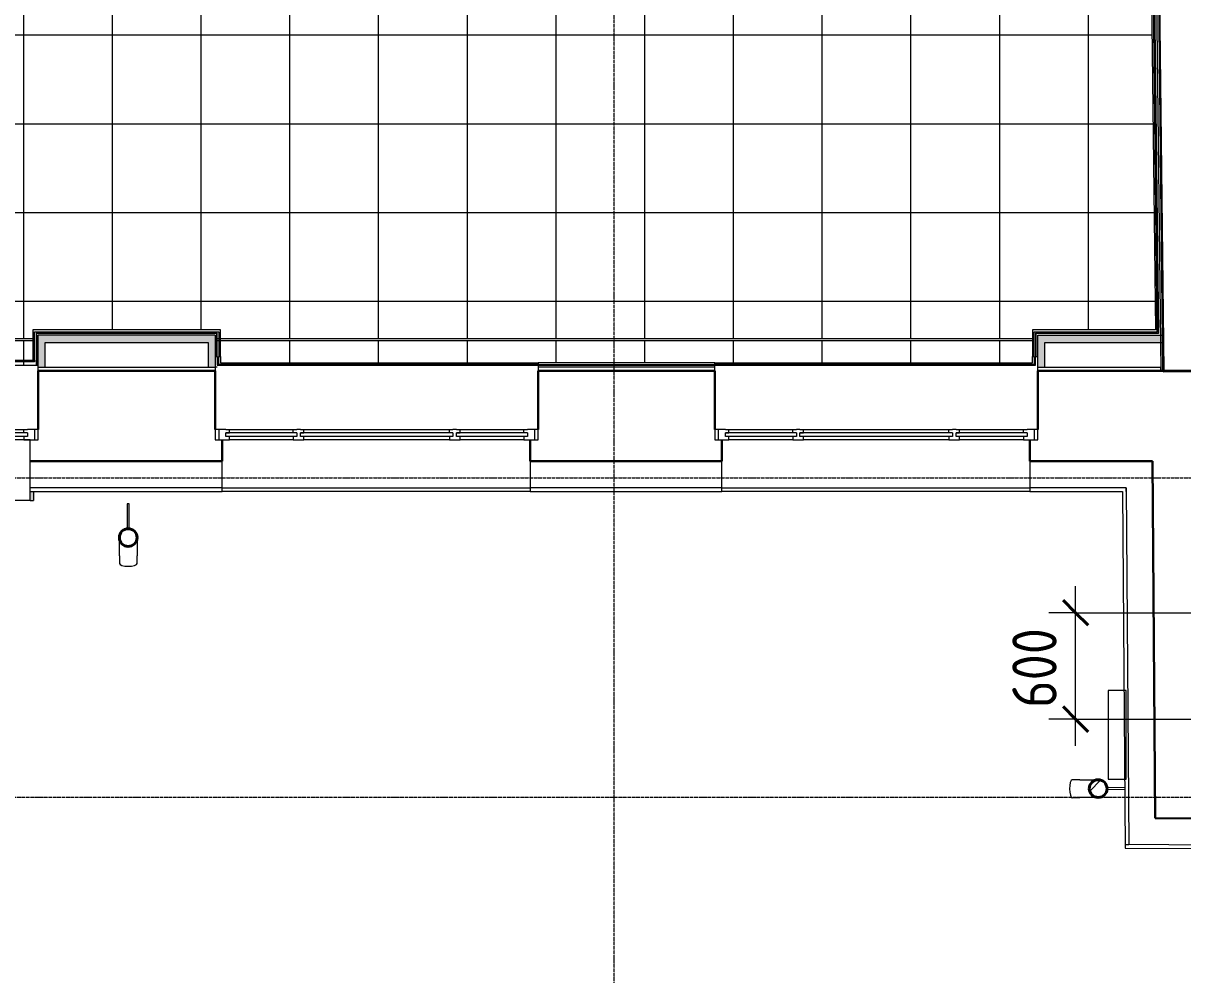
# Model space of a CAD drawing. Header units: millimetres. Extents: x -11798 to 72626, y -32713 to 44110.
# Drawn here: x 35120 to 41654, y -1006 to 4357 of the extents above; entities that cross this region are included whole.
import ezdxf

# ---------------------------------------------------------------- set-up
doc = ezdxf.new("R2010")
doc.units = ezdxf.units.MM
doc.linetypes.add('ADSK_Линия сетки', pattern=[25, 20, -2.5, 0, -2.5])
for name, color, linetype, lineweight in [('_ Окна', 7, 'Continuous', 9), ('Обобщенные модели', 7, 'Continuous', 18), ('Ограждение', 7, 'Continuous', 9), ('Окна', 7, 'Continuous', 9), ('Оси', 7, 'Continuous', 9), ('Перекрытие штриховка', 7, 'Continuous', 18), ('Размеры', 7, 'Continuous', 9), ('Размеры-100', 7, 'Continuous', 9), ('Стены внутренние', 7, 'Continuous', 18), ('Стены наружные', 7, 'Continuous', 18), ('Стены несущие', 7, 'Continuous', 30), ('Стены отделка', 7, 'Continuous', 30), ('Стены штриховка', 7, 'Continuous', 9)]:
    doc.layers.add(name, color=color, linetype=linetype, lineweight=lineweight)
doc.styles.add('GOST Common_1', font='GOST_Common.ttf', dxfattribs={"width": 0.9, "height": 250})
doc.dimstyles.new('ADSK_Основной_2_5_мм', dxfattribs={"dimscale": 304.8, "dimtxt": 251.428749, "dimasz": 0.463911, "dimexe": 0.492126, "dimexo": 0.492126, "dimgap": 0.098425, "dimtad": 1, "dimrnd": 0.01, "dimdsep": 46, "dimtxsty": 'GOST Common_1', "dimblk1": 'OBLIQUE', "dimblk2": 'OBLIQUE', "dimsah": 1, "dimcen": 0.09, "dimdle": 0.492126, "dimazin": 2, "dimtfac": 1, "dimtdec": 4, "dimtix": 1, "dimtmove": 0, "dimatfit": 3, "dimfxl": 1, "dimtvp": 1, "dimtolj": 1, "dimtzin": 0, "dimlwd": 20, "dimlwe": 20, "dimarcsym": 2})

# ---------------------------------------------------------------- blocks, each defined once
blk = doc.blocks.new('Водосток - Тип 1 _карниз больше 490мм_-5298490-План полов 3-го этажа')
at = {"layer": 'Обобщенные модели', "lineweight": 9}
h = blk.add_hatch(dxfattribs=at)
h.set_pattern_fill('FP_6', color=256, style=0, pattern_type=2)
h.set_pattern_definition([(314.567, (392.8, 41336.54), (106.86455, 105.2614), [])])
h.paths.add_polyline_path([(76.3, 171.1), (76.3, 148.9), (85.9, 128.8), (103.3, 115), (127.5, 110.6), (146.7, 115), (164.1, 128.8), (173.7, 148.9), (172.8, 173.1), (164.1, 191.2), (146.7, 205), (125, 210), (103.3, 205), (85.9, 191.2), (80.8, 180.5)])
at = {"layer": 'Обобщенные модели'}
for p, q in [((75, 306.2), (75, 263.6)), ((175, 263.6), (175, 306.2)), ((120, 109.1), (120, 10)), ((130, 10), (130, 109.1))]:
    blk.add_line(p, q, dxfattribs=at)
at = {"layer": 'Обобщенные модели', "flags": 128}
for points in [[(75, 173), (75, 174.3), (75, 177), (75, 179.8), (75, 182.9), (75, 186.2), (75, 189.7), (75, 193.4), (75, 197.2), (75, 201.3), (75, 205.5), (75, 209.9), (75, 214.4), (75, 219.1), (75, 224), (75, 229), (75, 234.1), (75, 239.3), (75, 244.6), (75, 250.1), (75, 255.6), (75, 261.3), (75, 263.6)], [(175, 263.6), (175, 258), (175, 252.4), (175, 246.9), (175, 241.5), (175, 236.2), (175, 231.1), (175, 226), (175, 221.1), (175, 216.4), (175, 211.8), (175, 207.3), (175, 203), (175, 198.9), (175, 194.9), (175, 191.2), (175, 187.6), (175, 184.3), (175, 181.1), (175, 178.1), (175, 175.4), (175, 173)]]:
    blk.add_lwpolyline(points, dxfattribs=at)
at = {"layer": 'Обобщенные модели'}
for start, end in [(90, 270), (270, 90)]:
    blk.add_arc((125, 160), 52, start, end, dxfattribs=at)
at = {"layer": 'Обобщенные модели', "lineweight": 40}
for start, end in [(90, 270), (270, 90)]:
    blk.add_arc((125, 160), 50, start, end, dxfattribs=at)
at = {"layer": 'Обобщенные модели'}
for start_param, end_param in [(4.712389, 6.283185), (3.141593, 4.712389)]:
    blk.add_ellipse((125, 306.2), major_axis=(-50, 0), ratio=0.309017, start_param=start_param, end_param=end_param, dxfattribs=at)
blk = doc.blocks.new('окно трехпол с фрамугой - 1800 и 1820х2300_h___нов_ ок15-2116658-План полов 3-го этажа')
at = {"layer": '_ Окна', "lineweight": 18}
for p, q in [((-830, 135), (-910, 135)), ((-910, 135), (-910, 75)), ((-830, 115), (-830, 135)), ((-410, 135), (-470, 135)), ((-470, 135), (-470, 115)), ((-410, 115), (-410, 135)), ((470, 135), (410, 135)), ((410, 135), (410, 115)), ((470, 115), (470, 135)), ((830, 135), (830, 115)), ((910, 135), (830, 135)), ((910, 75), (910, 135)), ((-910, 75), (-850, 75)), ((-850, 95), (-850, 115)), ((-850, 115), (-830, 115)), ((-850, 95), (-830, 95)), ((-830, 75), (-850, 75)), ((-830, 95), (-830, 75)), ((-470, 115), (-450, 115)), ((-470, 95), (-470, 75)), ((-450, 95), (-470, 95)), ((-450, 75), (-470, 75)), ((-450, 115), (-450, 95)), ((-450, 75), (-430, 75)), ((-430, 95), (-430, 115)), ((-430, 115), (-410, 115)), ((-430, 95), (-410, 95)), ((-410, 75), (-430, 75)), ((-410, 95), (-410, 75)), ((410, 115), (430, 115)), ((410, 95), (410, 75)), ((430, 95), (410, 95)), ((430, 75), (410, 75)), ((430, 115), (430, 95)), ((430, 75), (450, 75)), ((450, 95), (450, 115)), ((450, 115), (470, 115)), ((450, 95), (470, 95)), ((470, 75), (450, 75)), ((470, 95), (470, 75)), ((830, 115), (850, 115)), ((830, 95), (830, 75)), ((850, 95), (830, 95)), ((850, 75), (830, 75)), ((850, 115), (850, 95)), ((850, 75), (910, 75))]:
    blk.add_line(p, q, dxfattribs=at)
at = {"layer": '_ Окна'}
for p, q in [((-890, 75), (-890, 135)), ((890, 75), (890, 135)), ((-850, 95), (-450, 95)), ((-830, 115), (-470, 115)), ((-430, 95), (430, 95)), ((-410, 115), (410, 115)), ((450, 95), (850, 95)), ((470, 115), (830, 115))]:
    blk.add_line(p, q, dxfattribs=at)
at = {"layer": 'Окна'}
for p, q in [((-830, 135), (-470, 135)), ((-410, 135), (410, 135)), ((470, 135), (830, 135)), ((-470, 75), (-830, 75)), ((410, 75), (-410, 75)), ((830, 75), (470, 75))]:
    blk.add_line(p, q, dxfattribs=at)
blk = doc.blocks.new('окно трехпол с фрамугой - 1800 и 1820х2300_h___нов_ ок15-V23-План полов 3-го этажа')
at = {"layer": '_ Окна', "lineweight": 18}
for p, q in [((-830, 135), (-910, 135)), ((-910, 135), (-910, 75)), ((-830, 115), (-830, 135)), ((-410, 135), (-470, 135)), ((-470, 135), (-470, 115)), ((-410, 115), (-410, 135)), ((470, 135), (410, 135)), ((410, 135), (410, 115)), ((470, 115), (470, 135)), ((830, 135), (830, 115)), ((910, 135), (830, 135)), ((910, 75), (910, 135)), ((-910, 75), (-850, 75)), ((-850, 95), (-850, 115)), ((-850, 115), (-830, 115)), ((-850, 95), (-830, 95)), ((-830, 75), (-850, 75)), ((-830, 95), (-830, 75)), ((-470, 115), (-450, 115)), ((-470, 95), (-470, 75)), ((-450, 95), (-470, 95)), ((-450, 75), (-470, 75)), ((-450, 115), (-450, 95)), ((-450, 75), (-430, 75)), ((-430, 95), (-430, 115)), ((-430, 115), (-410, 115)), ((-430, 95), (-410, 95)), ((-410, 75), (-430, 75)), ((-410, 95), (-410, 75)), ((410, 115), (430, 115)), ((410, 95), (410, 75)), ((430, 95), (410, 95)), ((430, 75), (410, 75)), ((430, 115), (430, 95)), ((430, 75), (450, 75)), ((450, 95), (450, 115)), ((450, 115), (470, 115)), ((450, 95), (470, 95)), ((470, 75), (450, 75)), ((470, 95), (470, 75)), ((830, 115), (850, 115)), ((830, 95), (830, 75)), ((850, 95), (830, 95)), ((850, 75), (830, 75)), ((850, 115), (850, 95)), ((850, 75), (910, 75))]:
    blk.add_line(p, q, dxfattribs=at)
at = {"layer": '_ Окна'}
for p, q in [((-890, 75), (-890, 135)), ((890, 75), (890, 135)), ((-850, 95), (-450, 95)), ((-830, 115), (-470, 115)), ((-430, 95), (430, 95)), ((-410, 115), (410, 115)), ((450, 95), (850, 95)), ((470, 115), (830, 115))]:
    blk.add_line(p, q, dxfattribs=at)
at = {"layer": 'Окна'}
for p, q in [((-830, 135), (-470, 135)), ((-410, 135), (410, 135)), ((470, 135), (830, 135)), ((-470, 75), (-830, 75)), ((410, 75), (-410, 75)), ((830, 75), (470, 75))]:
    blk.add_line(p, q, dxfattribs=at)
blk = doc.blocks.new('окно трехпол с фрамугой - 1800 и 1820х2300_h___нов_ ок15-5147775-План полов 3-го этажа')
at = {"layer": '_ Окна', "lineweight": 18}
for p, q in [((-830, 135), (-910, 135)), ((-910, 135), (-910, 75)), ((-830, 115), (-830, 135)), ((-410, 135), (-470, 135)), ((-470, 135), (-470, 115)), ((-410, 115), (-410, 135)), ((470, 135), (410, 135)), ((410, 135), (410, 115)), ((470, 115), (470, 135)), ((830, 135), (830, 115)), ((910, 135), (830, 135)), ((910, 75), (910, 135)), ((-910, 75), (-850, 75)), ((-850, 95), (-850, 115)), ((-850, 115), (-830, 115)), ((-850, 95), (-830, 95)), ((-830, 75), (-850, 75)), ((-830, 95), (-830, 75)), ((-470, 115), (-450, 115)), ((-470, 95), (-470, 75)), ((-450, 95), (-470, 95)), ((-450, 75), (-470, 75)), ((-450, 115), (-450, 95)), ((-450, 75), (-430, 75)), ((-430, 95), (-430, 115)), ((-430, 115), (-410, 115)), ((-430, 95), (-410, 95)), ((-410, 75), (-430, 75)), ((-410, 95), (-410, 75)), ((410, 115), (430, 115)), ((410, 95), (410, 75)), ((430, 95), (410, 95)), ((430, 75), (410, 75)), ((430, 115), (430, 95)), ((430, 75), (450, 75)), ((450, 95), (450, 115)), ((450, 115), (470, 115)), ((450, 95), (470, 95)), ((470, 75), (450, 75)), ((470, 95), (470, 75)), ((830, 115), (850, 115)), ((830, 95), (830, 75)), ((850, 95), (830, 95)), ((850, 75), (830, 75)), ((850, 115), (850, 95)), ((850, 75), (910, 75))]:
    blk.add_line(p, q, dxfattribs=at)
at = {"layer": '_ Окна'}
for p, q in [((-890, 75), (-890, 135)), ((890, 75), (890, 135)), ((-850, 95), (-450, 95)), ((-830, 115), (-470, 115)), ((-430, 95), (430, 95)), ((-410, 115), (410, 115)), ((450, 95), (850, 95)), ((470, 115), (830, 115))]:
    blk.add_line(p, q, dxfattribs=at)
at = {"layer": 'Окна'}
for p, q in [((870, 475), (-865, 475)), ((-865, 475), (-865, 135)), ((870, 135), (870, 475)), ((-865, 135), (870, 135)), ((-470, 75), (-830, 75)), ((410, 75), (-410, 75)), ((830, 75), (470, 75))]:
    blk.add_line(p, q, dxfattribs=at)
blk = doc.blocks.new('Водосток - Тип 1 _карниз больше 490мм_-5162063-План полов 3-го этажа')
at = {"layer": 'Обобщенные модели'}
for p, q in [((75, 306.2), (75, 263.6)), ((175, 263.6), (175, 306.2)), ((120, 109.1), (120, -30)), ((130, -30), (130, 109.1)), ((120, -30), (130, -30))]:
    blk.add_line(p, q, dxfattribs=at)
at = {"layer": 'Обобщенные модели', "flags": 128}
for points in [[(75, 173), (75, 174.3), (75, 177), (75, 179.8), (75, 182.9), (75, 186.2), (75, 189.7), (75, 193.4), (75, 197.2), (75, 201.3), (75, 205.5), (75, 209.9), (75, 214.4), (75, 219.1), (75, 224), (75, 229), (75, 234.1), (75, 239.3), (75, 244.6), (75, 250.1), (75, 255.6), (75, 261.3), (75, 263.6)], [(175, 263.6), (175, 258), (175, 252.4), (175, 246.9), (175, 241.5), (175, 236.2), (175, 231.1), (175, 226), (175, 221.1), (175, 216.4), (175, 211.8), (175, 207.3), (175, 203), (175, 198.9), (175, 194.9), (175, 191.2), (175, 187.6), (175, 184.3), (175, 181.1), (175, 178.1), (175, 175.4), (175, 173)]]:
    blk.add_lwpolyline(points, dxfattribs=at)
at = {"layer": 'Обобщенные модели'}
for start, end in [(90, 270), (270, 90)]:
    blk.add_arc((125, 160), 52, start, end, dxfattribs=at)
at = {"layer": 'Обобщенные модели', "lineweight": 40}
for start, end in [(90, 270), (270, 90)]:
    blk.add_arc((125, 160), 50, start, end, dxfattribs=at)
at = {"layer": 'Обобщенные модели'}
for start_param, end_param in [(4.712389, 6.283185), (3.141593, 4.712389)]:
    blk.add_ellipse((125, 306.2), major_axis=(-50, 0), ratio=0.309017, start_param=start_param, end_param=end_param, dxfattribs=at)
blk = doc.blocks.new('Ограждение - Ограждение-5145847-План полов 3-го этажа')
at = {"layer": 'Ограждение', "true_color": 0x373f43}
h = blk.add_hatch(color=149, dxfattribs=at)
h.paths.add_polyline_path([(33424, 1668.2), (33424, 1718.2), (33403.3, 1718.2), (33403.3, 1668.2), (33418, 1668.2)])
h.paths.add_polyline_path([(35178.3, 1668.2), (35178.3, 1718.2), (35159, 1718.2), (35159, 1668.2), (35163, 1668.2)])
at = {"layer": 'Ограждение'}
for p, q in [((33403.3, 1668.2), (33403.3, 1718.2)), ((35178.3, 1718.2), (35178.3, 1668.2)), ((33403.3, 1668.2), (33424, 1668.2)), ((35159, 1668.2), (35178.3, 1668.2))]:
    blk.add_line(p, q, dxfattribs=at)
blk = doc.blocks.new('DIMBLOCK20-План полов 3-го этажа')
at = {"layer": 'Размеры-100', "lineweight": 20, "transparency": 16777216}
for p, q in [((41050.2, 285.1), (41050.2, 1185.1)), ((41050.2, 1035.1), (40900.2, 1035.1)), ((41050.2, 1035.1), (42135, 1035.1)), ((41050.2, 435.1), (40900.2, 435.1)), ((41050.2, 435.1), (42135, 435.1))]:
    blk.add_line(p, q, dxfattribs=at)
at = {"layer": 'Размеры-100', "lineweight": 40, "transparency": 16777216}
for p, q in [((41050.2, 1035.1), (40979.5, 1105.8)), ((41050.2, 1035.1), (41120.9, 964.4)), ((41050.2, 435.1), (40979.5, 505.8)), ((41050.2, 435.1), (41120.9, 364.4))]:
    blk.add_line(p, q, dxfattribs=at)
at = {"layer": 'Размеры-100', "color": 0, "lineweight": 20, "transparency": 16777216, "insert": (40693.5, 498.6), "char_height": 250, "width": 567.632, "attachment_point": 1, "rotation": 90, "line_spacing_factor": 1.022761, "style": 'GOST Common_1'}
blk.add_mtext('600', dxfattribs=at)
blk = doc.blocks.new('_Oblique')
at = {"color": 0, "linetype": 'ByBlock', "lineweight": -2}
blk.add_line((-0.5, -0.5), (0.5, 0.5), dxfattribs=at)

msp = doc.modelspace()

# ---------------------------------------------------------------- hatches: boundary and pattern name
at = {"layer": 'Перекрытие штриховка', "lineweight": 9, "true_color": 0x787878}
h = msp.add_hatch(dxfattribs=at)
h.set_pattern_fill('FP_49', color=8, style=0, pattern_type=2)
h.set_pattern_definition([(0, (3622.2, 35790.47), (0, 500), []), (90, (3622.2, 35790.47), (-500, 3e-14), [])])
h.paths.add_polyline_path([(33082, 2430.232), (33100, 2430.232), (33100, 2567.621), (33082, 2567.621), (33082, 2433.832)])
h.paths.add_polyline_path([(33080, 2428.232), (33082, 2430.232), (33080, 2430.232)])
h.paths.add_polyline_path([(39336.127, 2430.232), (40824.486, 2430.232), (40824.486, 2608.232), (40826.486, 2608.232), (40826.486, 2610.232), (41515.161, 2610.232), (41467.398, 6818.238), (41443.36, 6818.238), (41443.36, 7405.738), (41055.86, 7405.738), (41055.65, 7418.238), (41043.65, 7418.238), (41043.65, 7690.738), (41035.65, 7690.738), (41035.65, 7418.238), (41025.65, 7418.238), (41025.65, 7680.738), (40248.36, 7680.738), (40248.36, 7693.738), (40244.36, 7693.738), (40244.36, 7695.738), (40242.36, 7695.738), (40242.36, 8286.238), (35294, 8286.238), (35294, 8298.238), (35344, 8298.238), (35344, 8318.238), (35319, 8318.238), (35319, 8688.238), (35249, 8688.238), (35249, 8697.238), (35259, 8697.238), (35259, 8749.238), (35274, 8749.238), (35274, 8758.238), (35258.608, 8758.238), (35256.706, 8754.944), (35251, 8758.238), (35247.061, 8758.238), (35222.046, 8714.911), (35213.385, 8719.911), (35208.885, 8712.116), (35129, 8758.238), (33959, 8758.238), (33879.115, 8712.116), (33874.615, 8719.911), (33865.392, 8715.885), (33839.954, 8758.238), (33837, 8758.238), (33831.294, 8754.944), (33829, 8758.238), (33814, 8758.238), (33814, 8749.238), (33829, 8749.238), (33829, 8697.238), (33839, 8697.238), (33839, 8688.238), (33769, 8688.238), (33769, 8318.238), (33744, 8318.238), (33744, 8298.238), (33794, 8298.238), (33794, 8286.238), (33110, 8286.238), (33110, 8268.238), (33794, 8268.238), (33794, 8258.238), (33110, 8258.238), (33110, 2579.621), (35173.995, 2579.621), (35173.995, 2628.232), (36231.49, 2628.232), (36231.49, 2579.621), (40806.486, 2579.621), (40806.486, 2628.232), (41499.957, 2628.232), (41452.402, 6817.905), (41462.401, 6818.018), (41510.071, 2618.232), (40816.486, 2618.232), (40816.486, 2433.232), (36221.49, 2433.232), (36221.49, 2567.621), (36213.49, 2567.621), (36213.49, 2430.232), (39016.486, 2430.232)])
h.paths.add_polyline_path([(34789.679, 2430.232), (35191.995, 2430.232), (35191.995, 2608.232), (35193.995, 2608.232), (35193.995, 2610.232), (36211.49, 2610.232), (36211.49, 2608.232), (36213.49, 2608.232), (36213.49, 2579.621), (36221.49, 2579.621), (36221.49, 2618.232), (35183.995, 2618.232), (35183.995, 2448.232), (33110, 2448.232), (33110, 2430.232), (34284.518, 2430.232)])
h.paths.add_polyline_path([(40806.486, 2443.232), (40806.486, 2567.621), (36231.49, 2567.621), (36231.49, 2443.232), (40803.986, 2443.232)])
h.paths.add_polyline_path([(33710.198, 2458.232), (35173.995, 2458.232), (35173.995, 2567.621), (33110, 2567.621), (33110, 2458.232), (33383.995, 2458.232)])
h.paths.add_polyline_path([(33091.417, 2579.621), (33100, 2579.621), (33100, 8258.238), (33082, 8258.238), (33082, 2579.621)])
h.paths.add_polyline_path([(41515.297, 2608.232), (41517.184, 2608.232), (41515.161, 2610.232), (41515.184, 2608.232)])
h.paths.add_polyline_path([(41468.36, 6818.291), (41479.397, 6818.416), (41472.447, 7430.738), (41468.36, 7430.738), (41468.36, 6818.302)])
h.paths.add_polyline_path([(41143.65, 7518.738), (41471.448, 7518.738), (41468.36, 7690.738), (41143.65, 7690.738)])
h.paths.add_polyline_path([(41361.507, 7613.323), (41358.446, 7615.091), (41360.86, 7618.238), (41363.025, 7614.488)])
h.paths.add_polyline_path([(40224.36, 7744.738), (40224.36, 8258.238), (35294, 8258.238), (35294, 8268.238), (40234.36, 8268.238), (40234.36, 7744.738)])
h.paths.add_polyline_path([(33100, 8268.238), (33100, 8286.238), (33082, 8286.238), (33082, 8268.238)])
at = {"layer": 'Стены внутренние'}
for points in [[(35243.995, 2418.232), (35243.995, 2598.232), (35203.995, 2598.232), (35203.995, 2418.232)], [(36161.49, 2558.232), (36201.49, 2558.232), (36201.49, 2598.232), (35243.995, 2598.232), (35243.995, 2558.232), (35800.001, 2558.232)], [(36201.49, 2418.232), (36201.49, 2558.232), (36161.49, 2558.232), (36161.49, 2418.232)], [(40851.61, 2418.232), (40876.486, 2418.232), (40876.486, 2598.232), (40836.486, 2598.232), (40836.486, 2418.232)], [(41333.436, 2558.232), (41527.752, 2558.232), (41527.298, 2598.232), (40876.486, 2598.232), (40876.486, 2558.232)]]:
    msp.add_hatch(color=256, dxfattribs=at).paths.add_polyline_path(points)

# ---------------------------------------------------------------- linework, layer by layer
at = {"layer": 'Оси', "linetype": 'ADSK_Линия сетки'}
for p, q in [((38449.565, -6009.257), (38449.565, 20753.789)), ((-10997.814, 1795), (50648.093, 1795)), ((-10997.814, -5), (50648.093, -5))]:
    msp.add_line(p, q, dxfattribs=at)
at = {"layer": 'Стены внутренние'}
for p, q in [((33109.793, 2579.621), (35173.995, 2579.621)), ((35173.995, 2567.621), (33109.813, 2567.621)), ((36213.49, 2579.621), (36221.49, 2579.621)), ((36221.49, 2567.621), (36213.49, 2567.621)), ((36231.49, 2579.621), (40806.486, 2579.621)), ((40806.486, 2567.621), (36231.49, 2567.621)), ((33383.995, 2458.232), (35173.995, 2458.232)), ((35183.995, 2448.232), (33383.995, 2448.232)), ((35183.995, 2458.232), (35183.995, 2448.232)), ((36221.49, 2433.232), (36221.49, 2478.232)), ((38021.49, 2433.232), (36221.49, 2433.232)), ((36231.49, 2478.232), (36231.49, 2443.232)), ((36231.49, 2443.232), (38021.49, 2443.232)), ((39016.486, 2443.232), (40806.486, 2443.232)), ((40816.486, 2433.232), (39016.486, 2433.232)), ((40806.486, 2443.232), (40806.486, 2478.232)), ((40816.486, 2478.232), (40816.486, 2433.232))]:
    msp.add_line(p, q, dxfattribs=at)
at = {"layer": 'Стены наружные'}
for p, q in [((33383.995, 2430.232), (35191.995, 2430.232)), ((36213.49, 2418.232), (36201.49, 2418.232)), ((36213.49, 2478.232), (36213.49, 2430.232)), ((36213.49, 2430.232), (38021.49, 2430.232)), ((39016.486, 2430.232), (40824.486, 2430.232)), ((40824.486, 2430.232), (40824.486, 2478.232)), ((36241.49, 1738.232), (37976.49, 1738.232)), ((37976.49, 1718.232), (36241.49, 1718.232)), ((36241.49, 1718.232), (36241.49, 1717.232)), ((37976.49, 1717.232), (36241.49, 1717.232)), ((37976.49, 1717.232), (37976.49, 1718.232)), ((39056.486, 1738.232), (40791.486, 1738.232)), ((40791.486, 1718.232), (39056.486, 1718.232))]:
    msp.add_line(p, q, dxfattribs=at)
at = {"layer": 'Стены несущие'}
for p, q in [((41482.236, 8318.238), (41544.155, 2393.576)), ((35203.995, 2398.232), (35203.995, 2068.232)), ((36201.49, 2398.232), (35203.995, 2398.232)), ((36201.49, 2068.232), (36201.49, 2398.232)), ((38021.49, 2398.232), (38021.49, 2068.232)), ((39016.486, 2398.232), (38021.49, 2398.232)), ((39016.486, 2068.232), (39016.486, 2398.232)), ((40836.486, 2398.232), (40836.486, 2068.232)), ((40836.486, 2398.232), (41989.598, 2398.232)), ((41544.155, 2393.576), (41984.131, 2398.174)), ((36241.49, 1888.232), (36241.49, 2008.232)), ((37976.49, 2008.232), (37976.49, 1888.232)), ((39056.486, 1888.232), (39056.486, 2008.232)), ((40791.486, 2008.232), (40791.486, 1888.232)), ((36241.49, 1888.232), (35158.995, 1888.232)), ((37976.49, 1888.232), (39056.486, 1888.232)), ((41483.44, 1888.232), (40791.486, 1888.232)), ((41483.44, 1888.232), (41498.648, -122.491)), ((41498.648, -122.491), (48798.212, -173.604))]:
    msp.add_line(p, q, dxfattribs=at)
at = {"layer": 'Стены отделка', "lineweight": 9}
for p, q in [((41462.602, 8298.08), (41529.565, 2398.46)), ((41549.564, 2398.687), (41482.601, 8298.307)), ((41452.402, 6817.905), (41499.957, 2628.232)), ((41510.071, 2618.232), (41462.401, 6818.018)), ((41467.398, 6818.28), (41515.161, 2610.232)), ((35173.995, 2628.232), (35173.995, 2458.232)), ((36231.49, 2628.232), (35173.995, 2628.232)), ((35183.995, 2458.232), (35183.995, 2618.232)), ((35183.995, 2618.232), (36221.49, 2618.232)), ((36221.49, 2618.232), (36221.49, 2478.232)), ((36231.49, 2478.232), (36231.49, 2628.232)), ((40806.486, 2628.232), (40806.486, 2478.232)), ((41499.957, 2628.232), (40806.486, 2628.232)), ((40816.486, 2478.232), (40816.486, 2618.232)), ((40816.486, 2618.232), (41510.071, 2618.232)), ((35191.995, 2608.232), (35191.995, 2430.232)), ((36211.49, 2610.232), (35193.995, 2610.232)), ((36201.49, 2598.232), (35203.995, 2598.232)), ((35203.995, 2398.232), (35203.995, 2598.232)), ((35243.995, 2558.232), (36161.49, 2558.232)), ((35243.995, 2418.232), (35243.995, 2558.232)), ((36161.49, 2558.232), (36161.49, 2418.232)), ((36201.49, 2598.232), (36201.49, 2398.232)), ((36213.49, 2478.232), (36213.49, 2608.232)), ((40824.486, 2608.232), (40824.486, 2478.232)), ((41515.161, 2610.232), (40826.486, 2610.232)), ((40836.486, 2598.232), (41542.016, 2598.232)), ((40836.486, 2398.232), (40836.486, 2598.232)), ((40876.486, 2558.232), (41542.434, 2558.232)), ((40876.486, 2418.232), (40876.486, 2558.232)), ((35173.995, 2458.232), (35183.995, 2458.232)), ((35191.995, 2430.232), (35203.995, 2430.232)), ((35203.995, 2418.232), (35243.995, 2418.232)), ((35243.995, 2418.232), (36201.49, 2418.232)), ((36201.49, 2478.232), (36213.49, 2478.232)), ((36221.49, 2478.232), (36231.49, 2478.232)), ((39016.486, 2443.232), (38021.49, 2443.232)), ((38021.49, 2443.232), (38021.49, 2433.232)), ((38021.49, 2433.232), (39016.486, 2433.232)), ((38021.49, 2430.232), (38021.49, 2398.232)), ((39016.486, 2430.232), (38021.49, 2430.232)), ((39016.486, 2433.232), (39016.486, 2443.232)), ((39016.486, 2398.232), (39016.486, 2430.232)), ((40806.486, 2478.232), (40816.486, 2478.232)), ((40824.486, 2478.232), (40836.486, 2478.232)), ((40836.486, 2418.232), (41529.563, 2418.232)), ((41529.563, 2398.232), (41529.563, 2418.232)), ((41529.565, 2398.46), (41549.564, 2398.687)), ((36241.49, 1718.232), (36241.49, 1888.232)), ((37976.49, 1888.232), (37976.49, 1718.232)), ((39056.486, 1718.232), (39056.486, 1888.232)), ((40791.486, 1888.232), (40791.486, 1718.232)), ((36241.49, 1738.232), (35158.995, 1738.232)), ((35158.995, 1718.232), (36241.49, 1718.232)), ((39056.486, 1738.232), (37976.49, 1738.232)), ((37976.49, 1718.232), (39056.486, 1718.232)), ((41334.571, 1738.232), (40791.486, 1738.232)), ((40791.486, 1718.232), (41314.721, 1718.232)), ((41314.721, 1718.232), (41329.92, -291.314)), ((41334.571, 1718.232), (41334.571, 1738.232)), ((41334.571, 1738.232), (41349.771, -271.452)), ((41334.571, 596.078), (41234.571, 596.078)), ((41234.571, 596.078), (41234.571, 96.078)), ((41334.571, 96.078), (41334.571, 596.078)), ((41234.571, 96.078), (41334.571, 96.078)), ((41329.92, -291.314), (49479.558, -348.379)), ((49459.405, -328.237), (41349.771, -271.452))]:
    msp.add_line(p, q, dxfattribs=at)
at = {"layer": 'Стены штриховка'}
for p, q in [((41469.397, 6818.302), (41517.184, 2608.232)), ((35193.995, 2610.232), (35191.995, 2610.232)), ((35191.995, 2610.232), (35191.995, 2608.232)), ((36213.49, 2608.232), (35191.995, 2608.232)), ((35193.995, 2610.232), (35193.995, 2430.232)), ((36211.49, 2478.232), (36211.49, 2610.232)), ((36213.49, 2610.232), (36211.49, 2610.232)), ((36213.49, 2608.232), (36213.49, 2610.232)), ((40826.486, 2610.232), (40824.486, 2610.232)), ((40824.486, 2610.232), (40824.486, 2608.232)), ((41517.184, 2608.232), (40824.486, 2608.232)), ((40826.486, 2610.232), (40826.486, 2478.232)), ((39016.486, 2428.232), (38021.49, 2428.232)), ((39016.486, 2418.232), (38021.49, 2418.232)), ((41329.769, -271.312), (41349.771, -271.452))]:
    msp.add_line(p, q, dxfattribs=at)

# ---------------------------------------------------------------- block references
at = {"layer": 'Обобщенные модели'}
for name, p, rotation in [('Водосток - Тип 1 _карниз больше 490мм_-5162063-План полов 3-го этажа', (35836.426, 1618.232), 180), ('Водосток - Тип 1 _карниз больше 490мм_-5298490-План полов 3-го этажа', (41338.324, -80.155), 90.43334442127687)]:
    msp.add_blockref(name, p, dxfattribs=dict(at, rotation=rotation))
at = {"layer": 'Ограждение'}
msp.add_blockref('Ограждение - Ограждение-5145847-План полов 3-го этажа', (0, 0), dxfattribs=at)
at = {"layer": 'Окна', "rotation": 180}
for name, p in [('окно трехпол с фрамугой - 1800 и 1820х2300_h___нов_ ок15-5147775-План полов 3-го этажа', (34293.995, 2143.232)), ('окно трехпол с фрамугой - 1800 и 1820х2300_h___нов_ ок15-V23-План полов 3-го этажа', (37111.49, 2143.232)), ('окно трехпол с фрамугой - 1800 и 1820х2300_h___нов_ ок15-2116658-План полов 3-го этажа', (39926.486, 2143.232))]:
    msp.add_blockref(name, p, dxfattribs=at)

# ---------------------------------------------------------------- dimensions: what is measured, and where the dimension line sits
at = {"layer": 'Размеры', "lineweight": 20}
dim = msp.add_linear_dim(base=(41050.238, 1035.066), p1=(42285, 435.066), p2=(42285, 1035.066), angle=90, dimstyle='ADSK_Основной_2_5_мм', override={"dimpost": '<>', "dimfxl": 600}, dxfattribs=at)
dim.commit()
dim.dimension.update_dxf_attribs({"geometry": 'DIMBLOCK20-План полов 3-го этажа', "text_midpoint": (40895.238, 735.066)})

doc.saveas('drawing.dxf')
